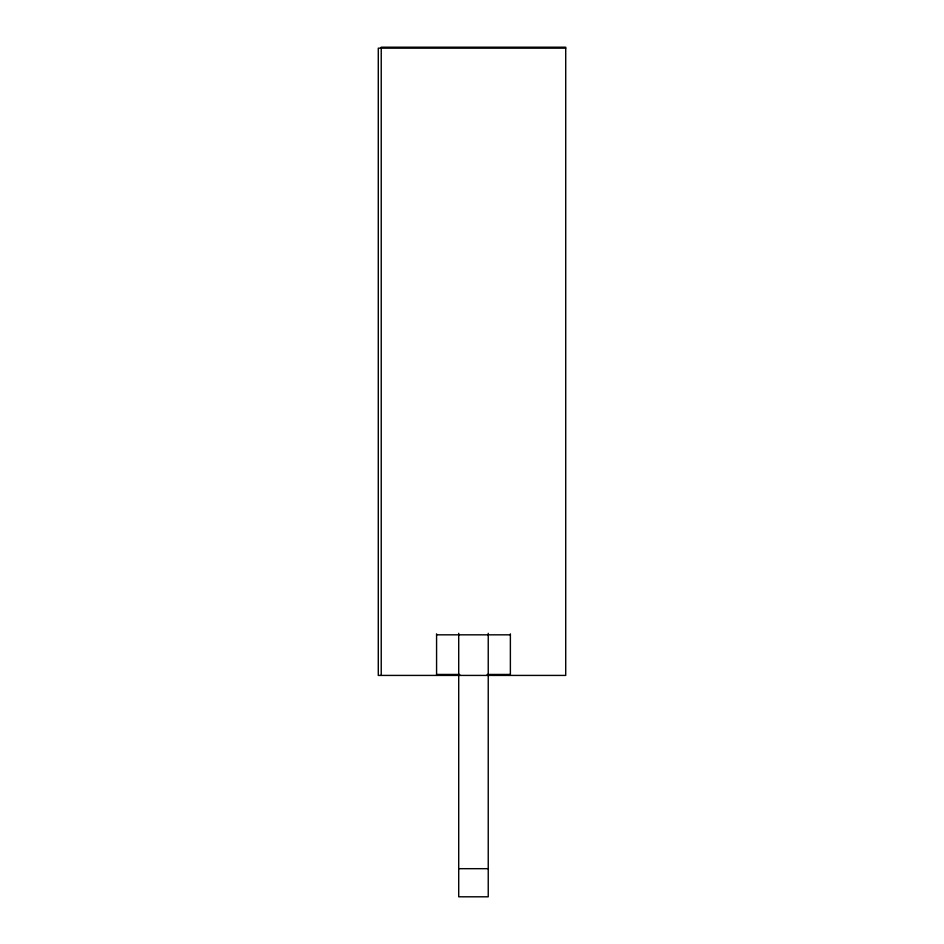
<?xml version="1.0" encoding="UTF-8"?>
<svg xmlns="http://www.w3.org/2000/svg" width="944" height="944" viewBox="0 0 944 944"><rect width="100%" height="100%" fill="white"/><g stroke="black" fill="none" stroke-linecap="round" stroke-linejoin="round"><path stroke-width="1.42" d="M565.716 48.168L378.284 48.168L378.284 675.42L565.716 675.42L565.716 47.2L381.234 47.2L381.234 675.42M436.576 634.828L510.374 634.828M436.576 674.453L459.775 674.453M487.175 674.453L510.374 674.453M458.713 868.681L488.237 868.681M510.374 633.861L510.374 675.42M488.237 633.306L488.237 896.8L458.713 896.8L458.713 633.306M436.576 633.861L436.576 675.42"/></g></svg>
